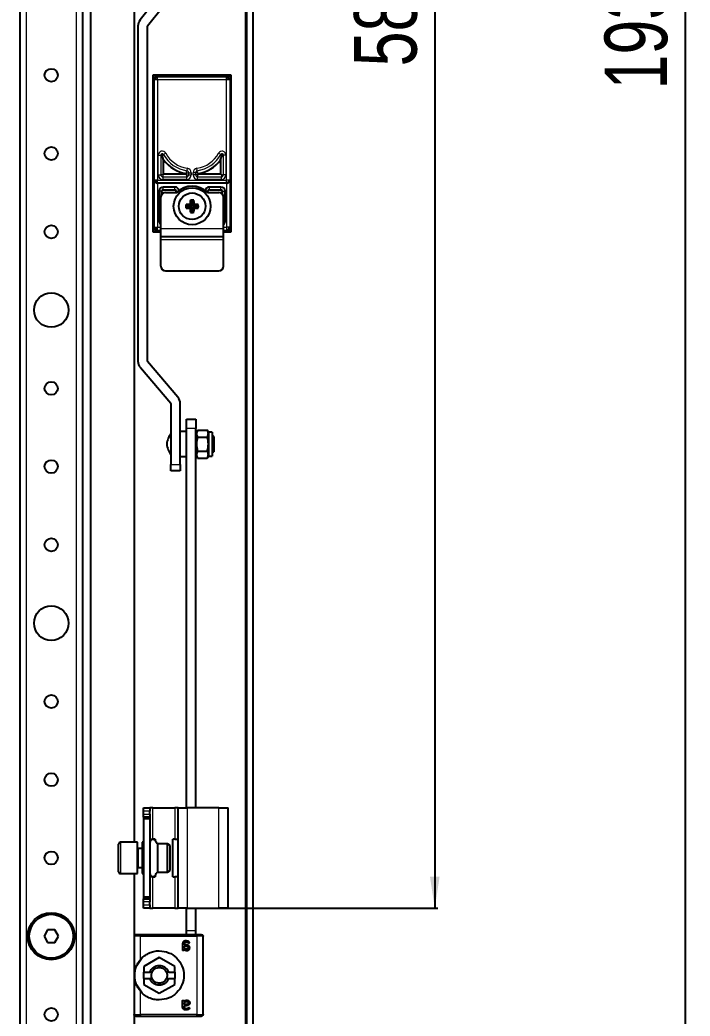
# Model space of a CAD drawing. Header units: millimetres. Extents: x -367 to 1520, y -1456 to 1043.
# Drawn here: x 1305.7 to 1519.8, y -522.1 to -203.9 of the extents above; entities that cross this region are included whole.
import ezdxf

# ---------------------------------------------------------------- set-up
doc = ezdxf.new("R2010")
doc.units = ezdxf.units.MM
doc.layers.add('FORMAT', color=7, linetype='Continuous')
doc.styles.add('SLDTEXTSTYLE0', font='TXT', dxfattribs={"width": 0.75})
doc.dimstyles.new('SLDDIMSTYLE0', dxfattribs={"dimtxt": 20, "dimasz": 10, "dimexe": 0, "dimexo": 0.0625, "dimgap": 5, "dimtad": 2, "dimdec": 1, "dimrnd": 1e-09, "dimzin": 12, "dimdsep": 46, "dimtxsty": 'SLDTEXTSTYLE0', "dimsah": 1, "dimcen": 0.09, "dimadec": 0, "dimazin": 3, "dimtfac": 1, "dimtofl": 0, "dimtmove": 0, "dimatfit": 3, "dimfxl": 0, "dimfrac": 2, "dimtolj": 1, "dimtzin": 12, "dimarcsym": 0})

# ---------------------------------------------------------------- blocks, each defined once
blk = doc.blocks.new('_D_5')
at = {"layer": 'FORMAT'}
for p, q in [((1372.22, 769.38), (1519.21, 769.38)), ((1518.21, 769.38), (1518.21, -1162.62)), ((1372.22, -1162.62), (1519.21, -1162.62))]:
    blk.add_line(p, q, dxfattribs=at)
for points in [[(1518.21, 769.38), (1516.67, 759.38), (1519.75, 759.38)], [(1518.21, -1162.62), (1519.75, -1152.62), (1516.67, -1152.62)]]:
    blk.add_solid(points, dxfattribs=at)
at = {"layer": 'FORMAT', "insert": (1492.43, -226.17), "char_height": 20, "attachment_point": 1, "rotation": 90, "style": 'SLDTEXTSTYLE0'}
blk.add_mtext('1932', dxfattribs=at)
blk = doc.blocks.new('_D_8')
at = {"layer": 'FORMAT'}
for p, q in [((1369.22, 94.38), (1439.21, 94.38)), ((1438.21, 94.38), (1438.21, -487.62)), ((1369.22, -487.62), (1439.21, -487.62))]:
    blk.add_line(p, q, dxfattribs=at)
for points in [[(1438.21, 94.38), (1436.67, 84.38), (1439.75, 84.38)], [(1438.21, -487.62), (1439.75, -477.62), (1436.67, -477.62)]]:
    blk.add_solid(points, dxfattribs=at)
at = {"layer": 'FORMAT', "insert": (1412.43, -218.79), "char_height": 20, "attachment_point": 1, "rotation": 90, "style": 'SLDTEXTSTYLE0'}
blk.add_mtext('582', dxfattribs=at)

msp = doc.modelspace()

# ---------------------------------------------------------------- linework, layer by layer
at = {"color": 8, "linetype": 'Continuous', "lineweight": 18}
for p, q in [((1377.61, 878.28), (1377.61, -1271.52)), ((1307.71, 820.88), (1307.71, -1214.12)), ((1323.71, 820.88), (1323.71, -1214.12)), ((1349.39, -221.8), (1349.69, -222.1)), ((1349.69, -222.1), (1371.73, -222.1)), ((1371.73, -222.1), (1372.03, -221.8)), ((1348.69, -223.1), (1348.39, -222.8)), ((1348.69, -255.12), (1348.69, -223.1)), ((1349.69, -223.1), (1349.69, -255.12)), ((1371.73, -223.1), (1349.69, -223.1)), ((1371.73, -255.12), (1371.73, -223.1)), ((1373.03, -222.8), (1372.73, -223.1)), ((1372.73, -223.1), (1372.73, -255.12)), ((1349.9, -253.42), (1349.9, -247.12)), ((1349.9, -247.12), (1350.7, -247.12)), ((1350.7, -247.12), (1350.7, -253.42)), ((1351.16, -247.12), (1350.7, -247.12)), ((1351.16, -247.12), (1351.56, -246.9)), ((1352.27, -246.52), (1351.56, -246.9)), ((1369.85, -246.9), (1369.15, -246.52)), ((1370.26, -247.12), (1369.85, -246.9)), ((1370.26, -247.12), (1370.72, -247.12)), ((1371.52, -247.12), (1370.72, -247.12)), ((1370.72, -253.42), (1370.72, -247.12)), ((1371.52, -247.12), (1371.52, -253.42)), ((1359.16, -251.3), (1359.05, -252.09)), ((1362.37, -252.09), (1362.26, -251.3)), ((1349.9, -253.42), (1350.7, -253.42)), ((1351.36, -253.42), (1350.7, -253.42)), ((1351.36, -253.42), (1351.36, -254.08)), ((1351.36, -254.08), (1351.36, -254.88)), ((1351.36, -254.08), (1358.96, -254.08)), ((1358.96, -252.75), (1359.05, -252.09)), ((1358.96, -252.75), (1359.62, -252.75)), ((1358.96, -253.42), (1358.96, -254.08)), ((1358.96, -253.42), (1359.62, -253.42)), ((1358.96, -254.08), (1358.96, -254.88)), ((1359.62, -252.75), (1360.42, -252.75)), ((1359.62, -253.42), (1359.62, -252.75)), ((1359.62, -253.42), (1360.42, -253.42)), ((1360.42, -252.75), (1360.42, -253.42)), ((1361, -253.42), (1361, -252.75)), ((1361.8, -252.75), (1361, -252.75)), ((1361.8, -253.42), (1361, -253.42)), ((1361.8, -252.75), (1361.8, -253.42)), ((1362.46, -252.75), (1361.8, -252.75)), ((1362.46, -253.42), (1361.8, -253.42)), ((1362.46, -252.75), (1362.37, -252.09)), ((1362.46, -253.42), (1362.46, -254.08)), ((1362.46, -254.88), (1362.46, -254.08)), ((1362.46, -254.08), (1370.06, -254.08)), ((1370.06, -253.42), (1370.06, -254.08)), ((1370.06, -253.42), (1370.72, -253.42)), ((1370.06, -254.88), (1370.06, -254.08)), ((1371.52, -253.42), (1370.72, -253.42)), ((1348.66, -255.12), (1348.69, -255.12)), ((1348.66, -270.17), (1348.66, -255.12)), ((1349.66, -256.12), (1349.66, -270.17)), ((1349.69, -255.12), (1371.73, -255.12)), ((1358.96, -254.88), (1351.36, -254.88)), ((1351.51, -258.18), (1351.51, -257.32)), ((1355.21, -258.18), (1355.21, -257.32)), ((1370.06, -254.88), (1362.46, -254.88)), ((1366.21, -258.18), (1366.21, -257.32)), ((1369.91, -258.18), (1369.91, -257.32)), ((1371.76, -270.17), (1371.76, -256.12)), ((1372.73, -255.12), (1372.76, -255.12)), ((1372.76, -255.12), (1372.76, -270.17)), ((1351.07, -258.62), (1350.21, -258.62)), ((1355.64, -258.62), (1356.32, -258.62)), ((1365.77, -258.62), (1365.1, -258.62)), ((1370.34, -258.62), (1371.21, -258.62)), ((1348.39, -270.44), (1348.66, -270.17)), ((1349.66, -270.17), (1350.71, -270.17)), ((1350.71, -268.32), (1350.21, -268.32)), ((1370.71, -268.32), (1371.21, -268.32)), ((1370.71, -270.17), (1371.76, -270.17)), ((1372.76, -270.17), (1373.03, -270.44)), ((1349.66, -271.17), (1349.39, -271.44)), ((1350.71, -271.17), (1349.66, -271.17)), ((1350.71, -270.57), (1370.71, -270.57)), ((1371.76, -271.17), (1370.71, -271.17)), ((1372.03, -271.44), (1371.76, -271.17)), ((1350.71, -274.07), (1370.71, -274.07)), ((1361.91, -334.42), (1358.91, -334.42)), ((1353.91, -345.92), (1356.91, -345.92)), ((1347.21, -456.62), (1345.21, -456.62)), ((1345.21, -457.62), (1347.21, -457.62)), ((1348.21, -465.62), (1348.21, -455.62)), ((1355.21, -455.62), (1355.21, -465.62)), ((1359.21, -487.62), (1359.21, -455.62)), ((1369.21, -487.62), (1369.21, -455.62)), ((1337.81, -466.62), (1337.81, -476.62)), ((1343.46, -468.62), (1343.46, -470.08)), ((1343.46, -470.08), (1343.46, -474.62)), ((1348.21, -487.62), (1348.21, -477.62)), ((1355.21, -477.62), (1355.21, -487.62)), ((1347.21, -485.62), (1345.21, -485.62)), ((1345.21, -486.62), (1347.21, -486.62)), ((1361.91, -494.92), (1358.91, -494.92)), ((1344.21, -504.06), (1344.21, -496.62)), ((1344.21, -496.62), (1362.21, -496.62)), ((1362.21, -496.62), (1362.21, -521.62)), ((1350.21, -511.62), (1350.21, -512.27)), ((1344.21, -521.62), (1344.21, -514.18)), ((1362.21, -521.62), (1344.21, -521.62))]:
    msp.add_line(p, q, dxfattribs=at)
at = {"color": 7, "linetype": 'Continuous', "lineweight": 25}
for p, q in [((1378.21, -1274.12), (1378.21, 880.88)), ((1380.21, -1274.12), (1380.21, 880.88)), ((1328.21, 847.88), (1328.21, -1241.12)), ((1305.71, 820.88), (1305.71, -1214.12)), ((1325.71, 820.88), (1325.71, -1214.12)), ((1342.21, 73.38), (1342.21, -466.62)), ((1348.86, -197.97), (1344.11, -203.94)), ((1346.45, -205.81), (1351.21, -199.84)), ((1343.41, -205.94), (1343.41, -312.92)), ((1346.41, -312.92), (1346.41, -205.94)), ((1373.21, -221.62), (1348.21, -221.62)), ((1348.21, -221.62), (1348.21, -271.62)), ((1349.39, -221.8), (1372.03, -221.8)), ((1373.21, -271.62), (1373.21, -221.62)), ((1348.39, -270.44), (1348.39, -222.8)), ((1373.03, -222.8), (1373.03, -270.44)), ((1351.61, -248.68), (1351.16, -247.12)), ((1369.8, -248.68), (1370.26, -247.12)), ((1351.61, -253.17), (1351.61, -248.68)), ((1369.8, -248.68), (1369.8, -253.17)), ((1351.61, -253.17), (1351.36, -253.42)), ((1358.7, -253.17), (1351.61, -253.17)), ((1358.7, -252.97), (1358.96, -252.75)), ((1358.7, -252.97), (1358.7, -253.17)), ((1358.7, -253.17), (1358.96, -253.42)), ((1362.71, -252.97), (1362.46, -252.75)), ((1362.71, -253.17), (1362.46, -253.42)), ((1362.71, -253.17), (1362.71, -252.97)), ((1369.8, -253.17), (1362.71, -253.17)), ((1369.8, -253.17), (1370.06, -253.42)), ((1349.68, -256.12), (1349.66, -256.12)), ((1349.69, -256.12), (1349.68, -256.12)), ((1371.73, -256.12), (1349.69, -256.12)), ((1355.21, -257.32), (1351.51, -257.32)), ((1369.91, -257.32), (1366.21, -257.32)), ((1371.74, -256.12), (1371.73, -256.12)), ((1371.76, -256.12), (1371.74, -256.12)), ((1350.21, -258.62), (1350.21, -268.32)), ((1350.71, -270.57), (1350.71, -260.57)), ((1351.07, -259.59), (1351.07, -258.62)), ((1351.51, -258.18), (1355.21, -258.18)), ((1352.21, -259.07), (1355.81, -259.07)), ((1355.64, -258.62), (1355.64, -259.07)), ((1365.61, -259.07), (1369.21, -259.07)), ((1365.77, -259.07), (1365.77, -258.62)), ((1366.21, -258.18), (1369.91, -258.18)), ((1370.34, -258.62), (1370.34, -259.59)), ((1370.71, -270.57), (1370.71, -260.57)), ((1371.21, -268.32), (1371.21, -258.62)), ((1359.15, -263.35), (1358.79, -262.92)), ((1359.15, -263.58), (1358.79, -264.02)), ((1360.59, -263.35), (1359.15, -263.35)), ((1359.15, -263.58), (1360.59, -263.58)), ((1360.59, -263.35), (1360.08, -262.84)), ((1360.59, -263.58), (1360.08, -264.1)), ((1360.59, -261.91), (1360.16, -261.55)), ((1360.59, -261.91), (1360.59, -263.35)), ((1360.59, -263.58), (1360.59, -265.03)), ((1360.82, -261.91), (1361.25, -261.55)), ((1360.82, -263.35), (1360.82, -261.91)), ((1360.82, -263.35), (1361.34, -262.84)), ((1362.27, -263.35), (1360.82, -263.35)), ((1360.82, -263.58), (1361.34, -264.1)), ((1360.82, -263.58), (1362.27, -263.58)), ((1360.82, -265.03), (1360.82, -263.58)), ((1362.27, -263.35), (1362.63, -262.92)), ((1362.27, -263.58), (1362.63, -264.02)), ((1360.59, -265.03), (1360.16, -265.39)), ((1360.82, -265.03), (1361.25, -265.39)), ((1348.21, -271.62), (1350.71, -271.62)), ((1350.71, -271.44), (1349.39, -271.44)), ((1350.71, -273.07), (1350.71, -270.57)), ((1350.71, -273.07), (1370.71, -273.07)), ((1350.71, -274.07), (1350.71, -273.07)), ((1370.71, -273.07), (1370.71, -270.57)), ((1372.03, -271.44), (1370.71, -271.44)), ((1370.71, -271.62), (1373.21, -271.62)), ((1370.71, -274.07), (1370.71, -273.07)), ((1350.71, -282.57), (1350.71, -274.07)), ((1370.71, -282.57), (1370.71, -274.07)), ((1352.21, -284.07), (1369.21, -284.07)), ((1356.14, -324.42), (1346.46, -313.05)), ((1344.17, -314.99), (1353.86, -326.36)), ((1353.91, -326.49), (1353.91, -345.92)), ((1356.91, -345.92), (1356.91, -326.49)), ((1358.91, -331.42), (1361.91, -331.42)), ((1358.91, -334.42), (1358.91, -331.42)), ((1361.91, -331.42), (1361.91, -334.42)), ((1358.91, -335.42), (1356.91, -335.42)), ((1358.91, -455.62), (1358.91, -334.42)), ((1361.91, -455.62), (1361.91, -334.42)), ((1362.11, -336.47), (1361.91, -336.47)), ((1362.45, -334.97), (1362.11, -335.57)), ((1362.11, -335.57), (1362.11, -343.27)), ((1362.45, -334.97), (1365.56, -334.97)), ((1362.45, -337.19), (1365.56, -337.19)), ((1365.91, -335.57), (1365.56, -334.97)), ((1367.11, -335.57), (1365.91, -335.57)), ((1365.91, -335.57), (1365.91, -343.27)), ((1367.11, -335.57), (1367.11, -343.27)), ((1367.61, -336.97), (1367.11, -336.47)), ((1367.61, -336.97), (1367.61, -341.87)), ((1356.91, -343.42), (1358.91, -343.42)), ((1361.91, -342.37), (1362.11, -342.37)), ((1362.11, -343.27), (1362.45, -343.87)), ((1362.45, -341.64), (1365.56, -341.64)), ((1365.56, -343.87), (1365.91, -343.27)), ((1365.91, -343.27), (1367.11, -343.27)), ((1367.11, -342.37), (1367.61, -341.87)), ((1353.91, -347.92), (1353.91, -345.92)), ((1356.91, -345.92), (1356.91, -347.92)), ((1362.45, -343.87), (1365.56, -343.87)), ((1356.91, -347.92), (1353.91, -347.92)), ((1345.21, -455.62), (1347.21, -455.62)), ((1345.21, -456.62), (1345.21, -455.62)), ((1345.21, -457.62), (1345.21, -456.62)), ((1345.21, -458.62), (1345.21, -457.62)), ((1347.21, -455.62), (1347.21, -456.62)), ((1348.21, -455.62), (1347.21, -455.62)), ((1347.21, -457.62), (1347.21, -456.62)), ((1347.21, -457.62), (1347.21, -458.62)), ((1348.21, -455.62), (1355.21, -455.62)), ((1356.21, -455.62), (1355.21, -455.62)), ((1356.21, -487.62), (1356.21, -455.62)), ((1356.21, -455.62), (1359.21, -455.62)), ((1369.21, -455.62), (1359.21, -455.62)), ((1369.21, -455.62), (1372.21, -455.62)), ((1372.21, -487.62), (1372.21, -455.62)), ((1347.21, -458.62), (1345.21, -458.62)), ((1345.21, -458.62), (1345.21, -459.12)), ((1347.21, -459.12), (1345.21, -459.12)), ((1345.21, -459.12), (1345.21, -484.12)), ((1347.21, -458.62), (1347.21, -459.12)), ((1347.21, -459.12), (1347.21, -484.12)), ((1337.21, -476.02), (1337.21, -467.22)), ((1343.21, -466.62), (1337.81, -466.62)), ((1343.21, -476.62), (1343.21, -466.62)), ((1345.21, -466.62), (1344.71, -466.62)), ((1344.71, -466.62), (1344.71, -467.83)), ((1347.21, -465.62), (1348.21, -465.62)), ((1348.91, -465.62), (1348.21, -465.62)), ((1348.91, -465.62), (1348.91, -466.07)), ((1352.84, -467.12), (1349.71, -467.12)), ((1349.71, -476.12), (1349.71, -467.12)), ((1353.71, -467.62), (1352.84, -467.12)), ((1352.84, -476.12), (1352.84, -467.12)), ((1353.71, -475.62), (1353.71, -467.62)), ((1354.51, -477.62), (1354.51, -465.62)), ((1355.21, -465.62), (1354.51, -465.62)), ((1355.21, -465.62), (1356.21, -465.62)), ((1344.71, -468.62), (1343.46, -468.62)), ((1344.71, -467.83), (1344.71, -476.62)), ((1337.81, -476.62), (1343.21, -476.62)), ((1342.21, -476.62), (1342.21, -496.44)), ((1343.46, -474.62), (1344.71, -474.62)), ((1344.71, -476.62), (1345.21, -476.62)), ((1348.91, -477.17), (1348.91, -477.62)), ((1349.71, -476.12), (1352.84, -476.12)), ((1352.84, -476.12), (1353.71, -475.62)), ((1348.21, -477.62), (1347.21, -477.62)), ((1348.21, -477.62), (1348.91, -477.62)), ((1354.51, -477.62), (1355.21, -477.62)), ((1356.21, -477.62), (1355.21, -477.62)), ((1347.21, -484.12), (1345.21, -484.12)), ((1345.21, -484.12), (1345.21, -484.62)), ((1345.21, -485.62), (1345.21, -484.62)), ((1345.21, -484.62), (1347.21, -484.62)), ((1345.21, -486.62), (1345.21, -485.62)), ((1345.21, -487.62), (1345.21, -486.62)), ((1347.21, -484.12), (1347.21, -484.62)), ((1347.21, -484.62), (1347.21, -485.62)), ((1347.21, -486.62), (1347.21, -485.62)), ((1347.21, -486.62), (1347.21, -487.62)), ((1347.21, -487.62), (1345.21, -487.62)), ((1347.21, -487.62), (1348.21, -487.62)), ((1355.21, -487.62), (1348.21, -487.62)), ((1355.21, -487.62), (1356.21, -487.62)), ((1359.21, -487.62), (1356.21, -487.62)), ((1358.91, -494.92), (1358.91, -487.62)), ((1359.21, -487.62), (1369.21, -487.62)), ((1361.91, -494.92), (1361.91, -487.62)), ((1372.21, -487.62), (1369.21, -487.62)), ((1314.55, -494.62), (1313.4, -496.62)), ((1316.86, -494.62), (1314.55, -494.62)), ((1318.02, -496.62), (1316.86, -494.62)), ((1362.21, -496.12), (1344.21, -496.12)), ((1358.91, -496.17), (1358.91, -494.92)), ((1361.91, -496.17), (1361.91, -494.92)), ((1362.81, -496.12), (1362.56, -496.12)), ((1313.4, -496.62), (1314.55, -498.62)), ((1314.55, -498.62), (1316.86, -498.62)), ((1316.86, -498.62), (1318.02, -496.62)), ((1342.21, -496.62), (1342.21, -521.62)), ((1357.65, -499.16), (1357.65, -501.03)), ((1358.18, -499.41), (1358.18, -499.19)), ((1358.56, -499.41), (1358.18, -499.41)), ((1364.21, -521.62), (1364.21, -496.62)), ((1358.11, -501.03), (1358.11, -500.75)), ((1358.18, -499.77), (1358.61, -499.77)), ((1358.18, -500.35), (1358.18, -499.77)), ((1343.04, -505.99), (1344.55, -503.74)), ((1350.21, -503.4), (1345.26, -506.26)), ((1355.16, -506.26), (1350.21, -503.4)), ((1345.26, -506.26), (1345.26, -508.12)), ((1345.26, -510.12), (1345.26, -508.12)), ((1345.26, -508.12), (1347.22, -508.12)), ((1347.92, -508.12), (1347.22, -508.12)), ((1353.2, -508.12), (1352.5, -508.12)), ((1353.2, -508.12), (1355.16, -508.12)), ((1355.16, -508.12), (1355.16, -506.26)), ((1355.16, -508.12), (1355.16, -510.12)), ((1344.55, -514.5), (1343.04, -512.24)), ((1345.26, -510.12), (1345.26, -511.98)), ((1345.26, -510.12), (1347.22, -510.12)), ((1345.26, -511.98), (1350.21, -514.83)), ((1347.22, -510.12), (1347.92, -510.12)), ((1350.21, -514.83), (1355.16, -511.98)), ((1352.5, -510.12), (1353.2, -510.12)), ((1353.2, -510.12), (1355.16, -510.12)), ((1355.16, -511.98), (1355.16, -510.12)), ((1357.65, -519.08), (1357.65, -517.21)), ((1358.11, -517.21), (1358.11, -517.49)), ((1358.18, -518.47), (1358.18, -517.88)), ((1358.61, -518.47), (1358.18, -518.47)), ((1342.21, -521.79), (1342.21, -1141.62)), ((1358.56, -518.82), (1358.18, -518.82)), ((1358.18, -518.82), (1358.18, -519.04)), ((1358.79, -518.81), (1358.56, -518.82)), ((1344.21, -522.12), (1362.21, -522.12)), ((1362.56, -522.12), (1362.81, -522.12))]:
    msp.add_line(p, q, dxfattribs=at)
for centre, radius in [((1315.71, -221.62), 2.1), ((1315.71, -246.62), 2.1), ((1360.71, -263.47), 5.9), ((1360.71, -263.47), 4.25), ((1315.71, -271.62), 2.1), ((1315.71, -296.62), 5.5), ((1315.71, -321.62), 2.1), ((1315.71, -346.62), 2.1), ((1315.71, -371.62), 2.1), ((1315.71, -396.62), 5.5), ((1315.71, -421.62), 2.1), ((1315.71, -446.62), 2.1), ((1315.71, -471.62), 2.1), ((1315.71, -496.62), 7.5), ((1315.71, -496.62), 7), ((1315.71, -521.62), 2.1)]:
    msp.add_circle(centre, radius, dxfattribs=at)
for centre, radius, start, end in [((1346.61, -205.94), 3.2, 141.4416, 180), ((1346.61, -205.94), 0.2, 141.4416, 180), ((1360.41, -242.15), 10.95, 216.5958, 261.061), ((1361.01, -242.15), 10.95, 278.939, 323.4042), ((1351.51, -258.62), 1.3, 90, 180), ((1355.21, -258.62), 1.3, 6.3593, 90), ((1360.71, -264.07), 7, 45.5847, 134.4153), ((1366.21, -258.62), 1.3, 90, 173.6407), ((1369.91, -258.62), 1.3, 0, 90), ((1352.21, -260.57), 1.5, 90, 180), ((1351.51, -258.62), 0.435, 90, 180), ((1355.21, -258.62), 0.435, 0, 90), ((1366.21, -258.62), 0.435, 90, 180), ((1369.21, -260.57), 1.5, 0, 90), ((1369.91, -258.62), 0.435, 0, 90), ((1360.71, -263.47), 2, 164.1146, 195.8854), ((1360.64, -281.55), 18.72, 91.7249, 95.6832), ((1360.64, -245.39), 18.72, 264.3168, 268.2751), ((1360.71, -263.47), 1.56, 175.8165, 184.1835), ((1378.79, -263.4), 18.72, 174.3168, 178.2751), ((1360.71, -263.47), 2, 74.1146, 105.8854), ((1360.71, -263.47), 1.56, 85.8165, 94.1835), ((1342.63, -263.4), 18.72, 1.7249, 5.6832), ((1360.77, -281.55), 18.72, 84.3168, 88.2751), ((1360.77, -245.39), 18.72, 271.7249, 275.6832), ((1360.71, -263.47), 1.56, 355.8165, 4.1835), ((1360.71, -263.47), 2, 344.1146, 15.8854), ((1378.79, -263.54), 18.72, 181.7249, 185.6832), ((1360.71, -263.47), 2, 254.1146, 285.8854), ((1360.71, -263.47), 1.56, 265.8165, 274.1835), ((1342.63, -263.54), 18.72, 354.3168, 358.2751), ((1351.51, -268.32), 1.3, 180, 232.0201), ((1369.91, -268.32), 1.3, 307.9799, 0), ((1352.21, -282.57), 1.5, 180, 270), ((1369.21, -282.57), 1.5, 270, 0), ((1346.61, -312.92), 3.2, 180, 220.4367), ((1346.61, -312.92), 0.2, 180, 220.4367), ((1353.71, -326.49), 3.2, 0, 40.4367), ((1353.71, -326.49), 0.2, 0, 40.4367), ((1360.55, -340.38), 8, 146.1291, 173.1181), ((1360.55, -338.46), 8, 186.8819, 213.8709), ((1337.81, -467.22), 0.6, 90, 180), ((1343.46, -468.37), 0.25, 180, 270), ((1337.81, -476.02), 0.6, 180, 270), ((1343.46, -474.87), 0.25, 90, 180)]:
    msp.add_arc(centre, radius, start, end, dxfattribs=at)
at = {"color": 8, "linetype": 'Continuous', "lineweight": 18}
for centre, radius, start, end in [((1351.16, -247.12), 1.26, 28.2631, 180), ((1351.16, -247.12), 0.46, 28.2631, 180), ((1360.41, -242.15), 10.04, 208.2631, 262.2213), ((1360.41, -242.15), 9.24, 208.2631, 262.2213), ((1361.01, -242.15), 9.24, 277.7787, 331.7369), ((1361.01, -242.15), 10.04, 277.7787, 331.7369), ((1370.26, -247.12), 1.26, 0, 151.7369), ((1370.26, -247.12), 0.46, 0, 151.7369), ((1358.96, -252.75), 1.46, 0, 82.2213), ((1362.46, -252.75), 1.46, 97.7787, 180), ((1351.36, -253.42), 1.46, 180, 270), ((1351.36, -253.42), 0.66, 180, 270), ((1358.96, -253.42), 1.46, 270, 0), ((1358.96, -253.42), 0.66, 270, 0), ((1358.96, -252.75), 0.66, 0, 82.2213), ((1362.46, -253.42), 1.46, 180, 270), ((1362.46, -252.75), 0.66, 97.7787, 180), ((1362.46, -253.42), 0.66, 180, 270), ((1370.06, -253.42), 1.46, 270, 0), ((1370.06, -253.42), 0.66, 270, 0)]:
    msp.add_arc(centre, radius, start, end, dxfattribs=at)
at = {"color": 7, "linetype": 'Continuous', "lineweight": 25}
for points, knots in [([(1348.39, -222.8), (1348.39, -222.77), (1348.41, -222.65), (1348.53, -222.43), (1348.75, -222.16), (1348.99, -221.96), (1349.18, -221.85), (1349.3, -221.81), (1349.36, -221.8), (1349.39, -221.8)], [0, 0, 0, 0, 0.0566974, 0.2503517, 0.4998638, 0.7488693, 0.8744535, 0.9435148, 1, 1, 1, 1]), ([(1372.03, -221.8), (1372.05, -221.8), (1372.18, -221.82), (1372.4, -221.94), (1372.66, -222.16), (1372.87, -222.4), (1372.97, -222.59), (1373.02, -222.71), (1373.02, -222.77), (1373.03, -222.8)], [0, 0, 0, 0, 0.056697, 0.250352, 0.499864, 0.748869, 0.874453, 0.943515, 1, 1, 1, 1]), ([(1348.66, -255.12), (1348.67, -255.17), (1348.71, -255.38), (1348.94, -255.67), (1349.22, -255.92), (1349.42, -256.04), (1349.55, -256.1), (1349.63, -256.11), (1349.66, -256.12)], [0, 0, 0, 0, 0.125207, 0.499639, 0.74848, 0.874099, 0.946251, 1, 1, 1, 1]), ([(1371.73, -256.12), (1371.76, -256.12), (1371.82, -256.11), (1371.93, -256.06), (1372.13, -255.96), (1372.26, -255.83), (1372.36, -255.75)], [0, 0, 0, 0, 0.124863, 0.249962, 0.500073, 1, 1, 1, 1]), ([(1371.76, -256.12), (1371.79, -256.11), (1371.93, -256.09), (1372.17, -255.94), (1372.43, -255.71), (1372.61, -255.48), (1372.73, -255.28), (1372.75, -255.17), (1372.76, -255.12)], [0, 0, 0, 0, 0.053741, 0.2506254, 0.4994286, 0.749504, 0.8748127, 1, 1, 1, 1]), ([(1349.39, -271.44), (1349.36, -271.43), (1349.24, -271.42), (1349.02, -271.29), (1348.75, -271.08), (1348.55, -270.84), (1348.44, -270.64), (1348.4, -270.53), (1348.39, -270.46), (1348.39, -270.44)], [0, 0, 0, 0, 0.0566974, 0.2503517, 0.4998638, 0.7488693, 0.8744535, 0.9435148, 1, 1, 1, 1]), ([(1373.03, -270.44), (1373.02, -270.46), (1373.01, -270.59), (1372.88, -270.81), (1372.67, -271.07), (1372.43, -271.28), (1372.23, -271.38), (1372.12, -271.43), (1372.05, -271.43), (1372.03, -271.44)], [0, 0, 0, 0, 0.056697, 0.250352, 0.499864, 0.748869, 0.874453, 0.943515, 1, 1, 1, 1]), ([(1362.45, -334.97), (1362.28, -335.37), (1361.94, -336.11), (1362.29, -336.85), (1362.45, -337.19)], [0, 0, 0, 0, 0.534707, 1, 1, 1, 1]), ([(1362.45, -337.19), (1362.28, -337.95), (1361.94, -339.43), (1362.28, -340.92), (1362.45, -341.64)], [0, 0, 0, 0, 0.508481, 1, 1, 1, 1]), ([(1365.56, -337.19), (1365.74, -336.8), (1366.08, -336.05), (1365.73, -335.31), (1365.56, -334.97)], [0, 0, 0, 0, 0.534707, 1, 1, 1, 1]), ([(1365.56, -341.64), (1365.74, -340.89), (1366.08, -339.4), (1365.73, -337.92), (1365.56, -337.19)], [0, 0, 0, 0, 0.508481, 1, 1, 1, 1]), ([(1362.45, -341.64), (1362.28, -342.04), (1361.94, -342.78), (1362.29, -343.52), (1362.45, -343.87)], [0, 0, 0, 0, 0.534707, 1, 1, 1, 1]), ([(1365.56, -343.87), (1365.74, -343.47), (1366.08, -342.73), (1365.73, -341.99), (1365.56, -341.64)], [0, 0, 0, 0, 0.534707, 1, 1, 1, 1]), ([(1349.71, -467.12), (1349.53, -466.97), (1349.19, -466.66), (1348.99, -466.09), (1348.63, -465.79), (1348.29, -465.65), (1347.93, -465.69), (1347.58, -465.88), (1347.33, -466.24), (1347.25, -466.54), (1347.21, -466.69)], [0, 0, 0, 0, 0.185676, 0.371025, 0.466937, 0.562172, 0.656347, 0.751553, 0.873842, 1, 1, 1, 1]), ([(1347.21, -476.55), (1347.25, -476.7), (1347.33, -477), (1347.58, -477.36), (1347.93, -477.55), (1348.29, -477.58), (1348.63, -477.45), (1348.99, -477.15), (1349.19, -476.58), (1349.53, -476.27), (1349.71, -476.12)], [0, 0, 0, 0, 0.126158, 0.248447, 0.343653, 0.437828, 0.533063, 0.628975, 0.814324, 1, 1, 1, 1]), ([(1358.76, -498.12), (1358.61, -498.13), (1358.39, -498.14), (1358.11, -498.23), (1357.92, -498.35), (1357.78, -498.52), (1357.67, -498.79), (1357.66, -499.01), (1357.65, -499.16)], [0, 0, 0, 0, 0.250089, 0.382495, 0.500259, 0.622163, 0.750133, 1, 1, 1, 1]), ([(1358.18, -499.19), (1358.18, -499.11), (1358.19, -498.97), (1358.25, -498.8), (1358.32, -498.69), (1358.43, -498.61), (1358.55, -498.56), (1358.68, -498.53), (1358.77, -498.53), (1358.82, -498.53)], [0, 0, 0, 0, 0.250023, 0.382539, 0.499802, 0.620838, 0.749652, 0.874777, 1, 1, 1, 1]), ([(1359.94, -500.33), (1359.94, -500.26), (1359.93, -500.1), (1359.84, -499.88), (1359.68, -499.7), (1359.41, -499.54), (1359.03, -499.43), (1358.72, -499.42), (1358.56, -499.41)], [0, 0, 0, 0, 0.125049, 0.249886, 0.370856, 0.49982, 0.749609, 1, 1, 1, 1]), ([(1359.83, -498.62), (1359.83, -498.56), (1359.83, -498.48), (1359.76, -498.39), (1359.62, -498.3), (1359.3, -498.17), (1358.98, -498.14), (1358.76, -498.12)], [0, 0, 0, 0, 0.124693, 0.187182, 0.249773, 0.500039, 1, 1, 1, 1]), ([(1358.82, -498.53), (1358.98, -498.55), (1359.22, -498.58), (1359.47, -498.7), (1359.6, -498.77), (1359.67, -498.81), (1359.71, -498.82), (1359.72, -498.82)], [0, 0, 0, 0, 0.4987, 0.749508, 0.874949, 0.946783, 1, 1, 1, 1]), ([(1359.72, -498.82), (1359.74, -498.82), (1359.75, -498.82), (1359.77, -498.81), (1359.78, -498.8), (1359.8, -498.77), (1359.82, -498.73), (1359.82, -498.69), (1359.82, -498.65), (1359.83, -498.63), (1359.83, -498.62)], [0, 0, 0, 0, 0.128825, 0.180169, 0.243397, 0.36986, 0.499864, 0.749649, 0.843476, 1, 1, 1, 1]), ([(1357.65, -501.03), (1357.65, -501.04), (1357.65, -501.06), (1357.67, -501.07), (1357.69, -501.1), (1357.77, -501.12), (1357.83, -501.12), (1357.88, -501.12)], [0, 0, 0, 0, 0.124881, 0.183376, 0.250934, 0.500336, 1, 1, 1, 1]), ([(1357.88, -501.12), (1357.92, -501.12), (1357.99, -501.12), (1358.07, -501.1), (1358.09, -501.08), (1358.11, -501.06), (1358.11, -501.04), (1358.11, -501.03)], [0, 0, 0, 0, 0.499718, 0.749437, 0.810587, 0.875078, 1, 1, 1, 1]), ([(1358.11, -500.75), (1358.23, -500.86), (1358.42, -501.03), (1358.69, -501.14), (1358.86, -501.17), (1358.94, -501.18), (1358.98, -501.18)], [0, 0, 0, 0, 0.499113, 0.749325, 0.874665, 1, 1, 1, 1]), ([(1358.9, -500.77), (1358.83, -500.76), (1358.69, -500.75), (1358.43, -500.61), (1358.28, -500.46), (1358.18, -500.35)], [0, 0, 0, 0, 0.249939, 0.499864, 1, 1, 1, 1]), ([(1358.61, -499.77), (1358.71, -499.77), (1358.89, -499.78), (1359.11, -499.84), (1359.26, -499.93), (1359.35, -500.03), (1359.41, -500.16), (1359.41, -500.25), (1359.41, -500.3)], [0, 0, 0, 0, 0.279652, 0.500248, 0.629485, 0.750186, 0.875763, 1, 1, 1, 1]), ([(1359.41, -500.3), (1359.41, -500.36), (1359.4, -500.46), (1359.34, -500.58), (1359.27, -500.65), (1359.19, -500.71), (1359.1, -500.74), (1359, -500.76), (1358.93, -500.76), (1358.9, -500.77)], [0, 0, 0, 0, 0.249168, 0.373635, 0.49939, 0.619394, 0.749656, 0.87477, 1, 1, 1, 1]), ([(1358.98, -501.18), (1359.1, -501.17), (1359.29, -501.16), (1359.51, -501.07), (1359.67, -500.98), (1359.79, -500.85), (1359.92, -500.64), (1359.93, -500.46), (1359.94, -500.33)], [0, 0, 0, 0, 0.25007, 0.379181, 0.500499, 0.62417, 0.750842, 1, 1, 1, 1]), ([(1344.21, -514.18), (1343.92, -513.8), (1343.35, -513.05), (1342.79, -511.8), (1342.44, -510.52), (1342.32, -509.12), (1342.44, -507.71), (1342.79, -506.43), (1343.35, -505.19), (1343.92, -504.43), (1344.21, -504.06)], [0, 0, 0, 0, 0.125762, 0.25037, 0.375307, 0.500139, 0.62481, 0.749763, 0.874888, 1, 1, 1, 1]), ([(1357.65, -517.21), (1357.65, -517.2), (1357.65, -517.18), (1357.67, -517.16), (1357.69, -517.14), (1357.77, -517.12), (1357.83, -517.12), (1357.88, -517.12)], [0, 0, 0, 0, 0.124884, 0.186377, 0.250914, 0.500322, 1, 1, 1, 1]), ([(1357.88, -517.12), (1357.92, -517.12), (1357.98, -517.12), (1358.05, -517.14), (1358.08, -517.15), (1358.09, -517.16), (1358.11, -517.18), (1358.11, -517.2), (1358.11, -517.21)], [0, 0, 0, 0, 0.499162, 0.644242, 0.749698, 0.813605, 0.875217, 1, 1, 1, 1]), ([(1358.11, -517.49), (1358.23, -517.38), (1358.42, -517.21), (1358.73, -517.08), (1358.9, -517.07), (1358.98, -517.06)], [0, 0, 0, 0, 0.499364, 0.749701, 1, 1, 1, 1]), ([(1358.18, -517.88), (1358.28, -517.78), (1358.43, -517.62), (1358.65, -517.51), (1358.79, -517.48), (1358.86, -517.47), (1358.9, -517.47)], [0, 0, 0, 0, 0.499765, 0.749504, 0.874771, 1, 1, 1, 1]), ([(1359.94, -517.9), (1359.94, -517.94), (1359.94, -518.02), (1359.91, -518.18), (1359.84, -518.36), (1359.68, -518.54), (1359.41, -518.7), (1359.03, -518.81), (1358.72, -518.82), (1358.56, -518.82)], [0, 0, 0, 0, 0.062637, 0.125278, 0.250072, 0.374841, 0.499994, 0.749696, 1, 1, 1, 1]), ([(1359.41, -517.94), (1359.41, -517.99), (1359.41, -518.08), (1359.35, -518.21), (1359.26, -518.31), (1359.11, -518.4), (1358.89, -518.46), (1358.71, -518.47), (1358.61, -518.47)], [0, 0, 0, 0, 0.1244465, 0.2497948, 0.3699999, 0.4997343, 0.7199319, 1, 1, 1, 1]), ([(1358.9, -517.47), (1358.97, -517.48), (1359.07, -517.48), (1359.19, -517.53), (1359.27, -517.59), (1359.34, -517.66), (1359.38, -517.75), (1359.41, -517.84), (1359.41, -517.91), (1359.41, -517.94)], [0, 0, 0, 0, 0.249623, 0.37714, 0.499734, 0.62273, 0.749812, 0.874876, 1, 1, 1, 1]), ([(1358.98, -517.06), (1359.1, -517.07), (1359.29, -517.08), (1359.51, -517.16), (1359.67, -517.26), (1359.79, -517.39), (1359.92, -517.6), (1359.93, -517.78), (1359.94, -517.9)], [0, 0, 0, 0, 0.25007, 0.379559, 0.500499, 0.624556, 0.750843, 1, 1, 1, 1]), ([(1358.76, -520.12), (1358.69, -520.12), (1358.54, -520.11), (1358.32, -520.08), (1358.11, -520.01), (1357.92, -519.89), (1357.78, -519.72), (1357.67, -519.45), (1357.66, -519.22), (1357.65, -519.08)], [0, 0, 0, 0, 0.125255, 0.250437, 0.383066, 0.500493, 0.622629, 0.75025, 1, 1, 1, 1]), ([(1358.18, -519.04), (1358.18, -519.09), (1358.18, -519.18), (1358.2, -519.31), (1358.25, -519.44), (1358.32, -519.55), (1358.43, -519.63), (1358.59, -519.7), (1358.73, -519.7), (1358.82, -519.71)], [0, 0, 0, 0, 0.125295, 0.250514, 0.383518, 0.50035, 0.621938, 0.750243, 1, 1, 1, 1]), ([(1359.83, -519.62), (1359.83, -519.65), (1359.82, -519.7), (1359.81, -519.78), (1359.76, -519.85), (1359.62, -519.94), (1359.3, -520.07), (1358.98, -520.1), (1358.76, -520.12)], [0, 0, 0, 0, 0.062686, 0.125173, 0.187628, 0.250185, 0.500314, 1, 1, 1, 1]), ([(1358.82, -519.71), (1358.98, -519.69), (1359.29, -519.67), (1359.55, -519.46), (1359.71, -519.42), (1359.72, -519.41)], [0, 0, 0, 0, 0.498852, 0.946609, 1, 1, 1, 1]), ([(1359.72, -519.41), (1359.74, -519.41), (1359.75, -519.42), (1359.77, -519.43), (1359.78, -519.44), (1359.8, -519.46), (1359.82, -519.52), (1359.83, -519.58), (1359.83, -519.62)], [0, 0, 0, 0, 0.13107, 0.182437, 0.243796, 0.371388, 0.500442, 1, 1, 1, 1])]:
    msp.add_open_spline(points, degree=3, knots=knots, dxfattribs=at)
at = {"color": 8, "linetype": 'Continuous', "lineweight": 18}
for points, knots in [([(1349.06, -222.47), (1348.98, -222.56), (1348.85, -222.7), (1348.75, -222.89), (1348.7, -223.01), (1348.69, -223.07), (1348.69, -223.1)], [0, 0, 0, 0, 0.499932, 0.750046, 0.875143, 1, 1, 1, 1]), ([(1349.69, -222.1), (1349.66, -222.1), (1349.6, -222.11), (1349.48, -222.16), (1349.29, -222.26), (1349.15, -222.39), (1349.06, -222.47)], [0, 0, 0, 0, 0.124863, 0.249962, 0.500073, 1, 1, 1, 1]), ([(1349.06, -222.47), (1349.07, -222.48), (1349.08, -222.49), (1349.14, -222.55), (1349.17, -222.58)], [0, 0, 0, 0, 0.584601, 1, 1, 1, 1]), ([(1349.06, -223.1), (1349.07, -222.99), (1349.08, -222.81), (1349.14, -222.65), (1349.17, -222.58)], [0, 0, 0, 0, 0.584782, 1, 1, 1, 1]), ([(1349.69, -222.47), (1349.58, -222.48), (1349.4, -222.49), (1349.24, -222.55), (1349.17, -222.58)], [0, 0, 0, 0, 0.584782, 1, 1, 1, 1]), ([(1349.69, -222.47), (1349.69, -222.39), (1349.69, -222.26), (1349.69, -222.16), (1349.69, -222.11), (1349.69, -222.11), (1349.69, -222.1)], [0, 0, 0, 0, 0.499933, 0.750044, 0.87514, 1, 1, 1, 1]), ([(1349.69, -223.1), (1349.69, -223.07), (1349.69, -223.01), (1349.69, -222.89), (1349.69, -222.7), (1349.69, -222.57), (1349.69, -222.47)], [0, 0, 0, 0, 0.124527, 0.250035, 0.500121, 1, 1, 1, 1]), ([(1371.73, -222.47), (1371.73, -222.37), (1371.73, -222.23), (1371.73, -222.12), (1371.73, -222.11), (1371.73, -222.1)], [0, 0, 0, 0, 0.633094, 0.851999, 1, 1, 1, 1]), ([(1372.36, -222.47), (1372.26, -222.39), (1372.13, -222.26), (1371.93, -222.16), (1371.82, -222.11), (1371.76, -222.1), (1371.73, -222.1)], [0, 0, 0, 0, 0.4999316, 0.750046, 0.8751428, 1, 1, 1, 1]), ([(1371.73, -223.1), (1371.73, -223.07), (1371.73, -222.98), (1371.73, -222.75), (1371.73, -222.59), (1371.73, -222.47)], [0, 0, 0, 0, 0.148001, 0.3669064, 1, 1, 1, 1]), ([(1371.73, -222.47), (1371.83, -222.48), (1372.02, -222.49), (1372.18, -222.55), (1372.25, -222.58)], [0, 0, 0, 0, 0.584782, 1, 1, 1, 1]), ([(1372.36, -222.47), (1372.35, -222.48), (1372.34, -222.49), (1372.27, -222.55), (1372.25, -222.58)], [0, 0, 0, 0, 0.584601, 1, 1, 1, 1]), ([(1372.35, -223.1), (1372.35, -222.99), (1372.34, -222.81), (1372.27, -222.65), (1372.25, -222.58)], [0, 0, 0, 0, 0.584782, 1, 1, 1, 1]), ([(1372.73, -223.1), (1372.72, -223.07), (1372.72, -223.01), (1372.67, -222.89), (1372.57, -222.7), (1372.44, -222.56), (1372.36, -222.47)], [0, 0, 0, 0, 0.124863, 0.249962, 0.500073, 1, 1, 1, 1]), ([(1349.06, -223.1), (1348.96, -223.1), (1348.82, -223.1), (1348.71, -223.1), (1348.7, -223.1), (1348.69, -223.1)], [0, 0, 0, 0, 0.633094, 0.851999, 1, 1, 1, 1]), ([(1349.69, -223.1), (1349.65, -223.1), (1349.57, -223.1), (1349.34, -223.1), (1349.18, -223.1), (1349.06, -223.1)], [0, 0, 0, 0, 0.148001, 0.366906, 1, 1, 1, 1]), ([(1372.35, -223.1), (1372.23, -223.1), (1372.08, -223.1), (1371.85, -223.1), (1371.76, -223.1), (1371.73, -223.1)], [0, 0, 0, 0, 0.633094, 0.851999, 1, 1, 1, 1]), ([(1372.73, -223.1), (1372.72, -223.1), (1372.71, -223.1), (1372.6, -223.1), (1372.46, -223.1), (1372.35, -223.1)], [0, 0, 0, 0, 0.148001, 0.366906, 1, 1, 1, 1]), ([(1349.06, -255.12), (1348.98, -255.12), (1348.85, -255.12), (1348.75, -255.12), (1348.7, -255.12), (1348.69, -255.12), (1348.69, -255.12)], [0, 0, 0, 0, 0.49988, 0.749964, 0.875473, 1, 1, 1, 1]), ([(1349.06, -255.75), (1348.96, -255.63), (1348.82, -255.47), (1348.71, -255.25), (1348.7, -255.16), (1348.69, -255.12)], [0, 0, 0, 0, 0.633497, 0.852215, 1, 1, 1, 1]), ([(1349.69, -255.12), (1349.66, -255.12), (1349.6, -255.12), (1349.48, -255.12), (1349.29, -255.12), (1349.16, -255.12), (1349.06, -255.12)], [0, 0, 0, 0, 0.124527, 0.250035, 0.500121, 1, 1, 1, 1]), ([(1349.06, -255.12), (1349.07, -255.23), (1349.08, -255.42), (1349.14, -255.58), (1349.17, -255.64)], [0, 0, 0, 0, 0.585225, 1, 1, 1, 1]), ([(1349.06, -255.75), (1349.07, -255.74), (1349.08, -255.74), (1349.14, -255.67), (1349.17, -255.64)], [0, 0, 0, 0, 0.5850478, 1, 1, 1, 1]), ([(1349.69, -256.12), (1349.65, -256.11), (1349.56, -256.1), (1349.34, -255.99), (1349.18, -255.85), (1349.06, -255.75)], [0, 0, 0, 0, 0.147785, 0.366503, 1, 1, 1, 1]), ([(1349.69, -255.75), (1349.58, -255.74), (1349.4, -255.74), (1349.24, -255.67), (1349.17, -255.64)], [0, 0, 0, 0, 0.585048, 1, 1, 1, 1]), ([(1349.69, -255.75), (1349.69, -255.66), (1349.69, -255.52), (1349.69, -255.33), (1349.69, -255.21), (1349.69, -255.15), (1349.69, -255.12)], [0, 0, 0, 0, 0.4998775, 0.7499648, 0.8754836, 1, 1, 1, 1]), ([(1349.69, -256.12), (1349.69, -256.12), (1349.69, -256.11), (1349.69, -256.06), (1349.69, -255.96), (1349.69, -255.83), (1349.69, -255.75)], [0, 0, 0, 0, 0.124863, 0.249962, 0.500073, 1, 1, 1, 1]), ([(1371.73, -255.75), (1371.73, -255.63), (1371.73, -255.47), (1371.73, -255.25), (1371.73, -255.16), (1371.73, -255.12)], [0, 0, 0, 0, 0.633497, 0.852215, 1, 1, 1, 1]), ([(1372.35, -255.12), (1372.26, -255.12), (1372.12, -255.12), (1371.93, -255.12), (1371.82, -255.12), (1371.76, -255.12), (1371.73, -255.12)], [0, 0, 0, 0, 0.49988, 0.749964, 0.875473, 1, 1, 1, 1]), ([(1371.73, -255.75), (1371.83, -255.74), (1372.02, -255.74), (1372.18, -255.67), (1372.25, -255.64)], [0, 0, 0, 0, 0.585048, 1, 1, 1, 1]), ([(1371.73, -256.12), (1371.73, -256.11), (1371.73, -256.1), (1371.73, -255.99), (1371.73, -255.85), (1371.73, -255.75)], [0, 0, 0, 0, 0.147785, 0.366503, 1, 1, 1, 1]), ([(1372.35, -255.12), (1372.35, -255.23), (1372.34, -255.42), (1372.27, -255.58), (1372.25, -255.64)], [0, 0, 0, 0, 0.585225, 1, 1, 1, 1]), ([(1372.36, -255.75), (1372.35, -255.74), (1372.34, -255.74), (1372.28, -255.67), (1372.25, -255.64)], [0, 0, 0, 0, 0.585048, 1, 1, 1, 1]), ([(1372.73, -255.12), (1372.72, -255.12), (1372.72, -255.12), (1372.67, -255.12), (1372.56, -255.12), (1372.44, -255.12), (1372.35, -255.12)], [0, 0, 0, 0, 0.124527, 0.250035, 0.500121, 1, 1, 1, 1]), ([(1372.36, -255.75), (1372.44, -255.66), (1372.57, -255.52), (1372.67, -255.33), (1372.72, -255.21), (1372.72, -255.15), (1372.73, -255.12)], [0, 0, 0, 0, 0.4998775, 0.7499648, 0.8754836, 1, 1, 1, 1]), ([(1348.66, -270.17), (1348.67, -270.17), (1348.68, -270.17), (1348.79, -270.17), (1348.93, -270.17), (1349.03, -270.17)], [0, 0, 0, 0, 0.148001, 0.366906, 1, 1, 1, 1]), ([(1348.66, -270.17), (1348.66, -270.2), (1348.67, -270.26), (1348.72, -270.38), (1348.82, -270.57), (1348.95, -270.7), (1349.03, -270.8)], [0, 0, 0, 0, 0.124863, 0.249962, 0.500073, 1, 1, 1, 1]), ([(1349.03, -270.17), (1349.15, -270.17), (1349.31, -270.17), (1349.54, -270.17), (1349.63, -270.17), (1349.66, -270.17)], [0, 0, 0, 0, 0.633094, 0.851999, 1, 1, 1, 1]), ([(1349.03, -270.17), (1349.04, -270.27), (1349.05, -270.46), (1349.11, -270.62), (1349.14, -270.69)], [0, 0, 0, 0, 0.584782, 1, 1, 1, 1]), ([(1349.66, -270.79), (1349.66, -270.7), (1349.66, -270.56), (1349.66, -270.37), (1349.66, -270.26), (1349.66, -270.2), (1349.66, -270.17)], [0, 0, 0, 0, 0.49988, 0.749964, 0.875473, 1, 1, 1, 1]), ([(1372.38, -270.17), (1372.29, -270.17), (1372.15, -270.17), (1371.96, -270.17), (1371.85, -270.17), (1371.79, -270.17), (1371.76, -270.17)], [0, 0, 0, 0, 0.49988, 0.749964, 0.875473, 1, 1, 1, 1]), ([(1371.76, -270.79), (1371.76, -270.68), (1371.76, -270.52), (1371.76, -270.29), (1371.76, -270.2), (1371.76, -270.17)], [0, 0, 0, 0, 0.6330936, 0.851999, 1, 1, 1, 1]), ([(1372.38, -270.17), (1372.38, -270.27), (1372.37, -270.46), (1372.3, -270.62), (1372.28, -270.69)], [0, 0, 0, 0, 0.5847816, 1, 1, 1, 1]), ([(1372.76, -270.17), (1372.75, -270.17), (1372.74, -270.17), (1372.7, -270.17), (1372.59, -270.17), (1372.47, -270.17), (1372.38, -270.17)], [0, 0, 0, 0, 0.124859, 0.249955, 0.500068, 1, 1, 1, 1]), ([(1372.39, -270.8), (1372.47, -270.7), (1372.6, -270.57), (1372.7, -270.38), (1372.75, -270.26), (1372.75, -270.2), (1372.76, -270.17)], [0, 0, 0, 0, 0.4999316, 0.750046, 0.8751428, 1, 1, 1, 1]), ([(1349.03, -270.8), (1349.04, -270.79), (1349.05, -270.78), (1349.11, -270.71), (1349.14, -270.69)], [0, 0, 0, 0, 0.584601, 1, 1, 1, 1]), ([(1349.03, -270.8), (1349.12, -270.88), (1349.26, -271.01), (1349.45, -271.11), (1349.57, -271.16), (1349.63, -271.16), (1349.66, -271.17)], [0, 0, 0, 0, 0.499931, 0.750045, 0.875142, 1, 1, 1, 1]), ([(1349.66, -270.79), (1349.55, -270.79), (1349.37, -270.78), (1349.21, -270.71), (1349.14, -270.69)], [0, 0, 0, 0, 0.584782, 1, 1, 1, 1]), ([(1349.66, -271.17), (1349.66, -271.16), (1349.66, -271.15), (1349.66, -271.11), (1349.66, -271), (1349.66, -270.88), (1349.66, -270.79)], [0, 0, 0, 0, 0.124859, 0.249955, 0.500068, 1, 1, 1, 1]), ([(1371.76, -270.79), (1371.86, -270.79), (1372.05, -270.78), (1372.21, -270.71), (1372.28, -270.69)], [0, 0, 0, 0, 0.584782, 1, 1, 1, 1]), ([(1371.76, -271.17), (1371.76, -271.16), (1371.76, -271.15), (1371.76, -271.04), (1371.76, -270.9), (1371.76, -270.79)], [0, 0, 0, 0, 0.148001, 0.366906, 1, 1, 1, 1]), ([(1371.76, -271.17), (1371.79, -271.16), (1371.85, -271.16), (1371.96, -271.11), (1372.16, -271.01), (1372.29, -270.88), (1372.39, -270.8)], [0, 0, 0, 0, 0.124863, 0.249962, 0.500073, 1, 1, 1, 1]), ([(1372.39, -270.8), (1372.38, -270.79), (1372.37, -270.78), (1372.3, -270.71), (1372.28, -270.69)], [0, 0, 0, 0, 0.584601, 1, 1, 1, 1])]:
    msp.add_open_spline(points, degree=3, knots=knots, dxfattribs=at)
at = {"color": 7, "linetype": 'Continuous', "lineweight": 25}
for points in [[(1342.71, -496.12), (1342.64, -496.13), (1342.51, -496.14), (1342.35, -496.26), (1342.23, -496.42), (1342.22, -496.55), (1342.21, -496.62)], [(1344.21, -496.12), (1344.01, -496.12), (1343.62, -496.12), (1343.12, -496.12), (1342.78, -496.12), (1342.73, -496.12), (1342.71, -496.12)], [(1363.71, -496.12), (1363.69, -496.12), (1363.64, -496.12), (1363.29, -496.12), (1362.8, -496.12), (1362.4, -496.12), (1362.21, -496.12)], [(1363.71, -496.12), (1363.77, -496.13), (1363.9, -496.14), (1364.07, -496.26), (1364.19, -496.42), (1364.2, -496.55), (1364.21, -496.62)], [(1344.21, -504.06), (1344.6, -503.64), (1345.39, -502.82), (1346.88, -501.95), (1348.5, -501.38), (1349.64, -501.3), (1350.21, -501.27)], [(1350.21, -501.27), (1351.24, -501.39), (1353.29, -501.62), (1355.9, -503.44), (1357.65, -506.03), (1358.26, -509.12), (1357.65, -512.2), (1355.9, -514.8), (1353.29, -516.61), (1351.24, -516.85), (1350.21, -516.97)], [(1347.22, -508.12), (1347.35, -507.82), (1347.62, -507.22), (1348.34, -506.52), (1349.22, -506.07), (1350.21, -505.92), (1351.19, -506.07), (1352.08, -506.52), (1352.8, -507.22), (1353.06, -507.82), (1353.2, -508.12)], [(1347.92, -510.12), (1347.86, -509.96), (1347.74, -509.63), (1347.69, -509.12), (1347.74, -508.6), (1347.86, -508.28), (1347.92, -508.12)], [(1347.92, -508.12), (1348.03, -507.91), (1348.26, -507.48), (1348.82, -507), (1349.48, -506.68), (1349.97, -506.64), (1350.21, -506.62)], [(1350.21, -506.62), (1350.45, -506.64), (1350.93, -506.68), (1351.59, -507), (1352.15, -507.48), (1352.38, -507.91), (1352.5, -508.12)], [(1352.5, -508.12), (1352.56, -508.28), (1352.68, -508.6), (1352.72, -509.12), (1352.68, -509.63), (1352.56, -509.96), (1352.5, -510.12)], [(1350.21, -512.27), (1349.88, -512.24), (1349.22, -512.18), (1348.34, -511.71), (1347.62, -511.02), (1347.35, -510.42), (1347.22, -510.12)], [(1350.21, -511.62), (1349.97, -511.6), (1349.48, -511.56), (1348.82, -511.24), (1348.26, -510.76), (1348.03, -510.33), (1347.92, -510.12)], [(1353.2, -510.12), (1353.06, -510.42), (1352.8, -511.02), (1352.08, -511.71), (1351.19, -512.18), (1350.54, -512.24), (1350.21, -512.27)], [(1352.5, -510.12), (1352.38, -510.33), (1352.15, -510.76), (1351.59, -511.24), (1350.93, -511.56), (1350.45, -511.6), (1350.21, -511.62)], [(1350.21, -516.97), (1349.64, -516.93), (1348.5, -516.86), (1346.88, -516.29), (1345.39, -515.42), (1344.6, -514.59), (1344.21, -514.18)], [(1342.71, -522.12), (1342.64, -522.11), (1342.51, -522.1), (1342.35, -521.98), (1342.23, -521.82), (1342.22, -521.68), (1342.21, -521.62)], [(1364.21, -521.62), (1364.2, -521.68), (1364.19, -521.82), (1364.07, -521.98), (1363.9, -522.1), (1363.77, -522.11), (1363.71, -522.12)], [(1342.71, -522.12), (1342.73, -522.12), (1342.78, -522.12), (1343.12, -522.12), (1343.62, -522.12), (1344.01, -522.12), (1344.21, -522.12)], [(1362.21, -522.12), (1362.4, -522.12), (1362.8, -522.12), (1363.29, -522.12), (1363.64, -522.12), (1363.69, -522.12), (1363.71, -522.12)]]:
    msp.add_open_spline(points, degree=3, dxfattribs=at)
at = {"color": 8, "linetype": 'Continuous', "lineweight": 18}
for points in [[(1344.21, -496.12), (1344.21, -496.13), (1344.21, -496.14), (1344.21, -496.26), (1344.21, -496.42), (1344.21, -496.55), (1344.21, -496.62)], [(1362.21, -496.62), (1362.21, -496.55), (1362.21, -496.42), (1362.21, -496.26), (1362.21, -496.14), (1362.21, -496.13), (1362.21, -496.12)], [(1344.21, -496.62), (1343.95, -496.62), (1343.42, -496.62), (1342.76, -496.62), (1342.3, -496.62), (1342.24, -496.62), (1342.21, -496.62)], [(1364.21, -496.62), (1364.18, -496.62), (1364.12, -496.62), (1363.66, -496.62), (1362.99, -496.62), (1362.47, -496.62), (1362.21, -496.62)], [(1342.21, -521.62), (1342.24, -521.62), (1342.3, -521.62), (1342.76, -521.62), (1343.42, -521.62), (1343.95, -521.62), (1344.21, -521.62)], [(1344.21, -521.62), (1344.21, -521.68), (1344.21, -521.82), (1344.21, -521.98), (1344.21, -522.1), (1344.21, -522.11), (1344.21, -522.12)], [(1362.21, -522.12), (1362.21, -522.11), (1362.21, -522.1), (1362.21, -521.98), (1362.21, -521.82), (1362.21, -521.68), (1362.21, -521.62)], [(1362.21, -521.62), (1362.47, -521.62), (1362.99, -521.62), (1363.66, -521.62), (1364.12, -521.62), (1364.18, -521.62), (1364.21, -521.62)]]:
    msp.add_open_spline(points, degree=3, dxfattribs=at)

# ---------------------------------------------------------------- dimensions: what is measured, and where the dimension line sits
at = {"layer": 'FORMAT'}
for base, p1, p2, picture, middle in [((1518.21, -1162.62), (1372.21, 769.38), (1372.21, -1162.62), '_D_5', (1518.21, -196.62)), ((1438.21, -487.62), (1369.21, 94.38), (1369.21, -487.62), '_D_8', (1438.21, -196.62))]:
    dim = msp.add_linear_dim(base=base, p1=p1, p2=p2, angle=90, dimstyle='SLDDIMSTYLE0', dxfattribs=at)
    dim.commit()
    dim.dimension.update_dxf_attribs({"geometry": picture, "text_midpoint": middle, "dimtype": 160})

doc.saveas('drawing.dxf')
